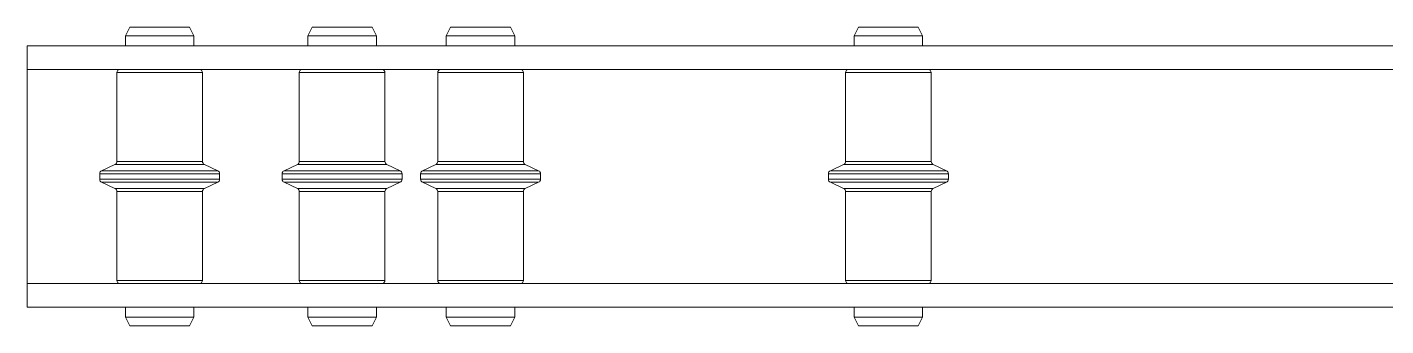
# Model space of a CAD drawing. Header units: feet. Extents: x -21 to 5170, y -254 to 1413.
# Drawn here: x 1825.5 to 1831.92, y 56.21 to 57.62 of the extents above; entities that cross this region are included whole.
import ezdxf

# ---------------------------------------------------------------- set-up
doc = ezdxf.new("R2010")
doc.units = ezdxf.units.FT
doc.header["$MEASUREMENT"] = 0
doc.layers.add('ATI CENTER SUPPORT', color=7, linetype='Continuous')

msp = doc.modelspace()

# ---------------------------------------------------------------- linework, layer by layer
at = {"layer": 'ATI CENTER SUPPORT', "color": 8, "linetype": 'Continuous', "lineweight": 15}
for p, q in [((1825.98098, 57.62449), (1825.96042, 57.58437)), ((1825.98098, 57.62449), (1826.2638, 57.62449)), ((1826.28436, 57.58438), (1826.2638, 57.62449)), ((1826.84343, 57.62449), (1826.82287, 57.58438)), ((1826.84343, 57.62449), (1827.12625, 57.62449)), ((1827.14681, 57.58438), (1827.12625, 57.62449)), ((1827.4979, 57.62449), (1827.47734, 57.58438)), ((1827.4979, 57.62449), (1827.78072, 57.6245)), ((1827.80128, 57.58438), (1827.78072, 57.6245)), ((1829.42629, 57.62451), (1829.40573, 57.58439)), ((1829.42629, 57.62451), (1829.70911, 57.62451)), ((1829.72967, 57.5844), (1829.70911, 57.62451)), ((1825.96042, 57.58437), (1826.28436, 57.58438)), ((1825.96042, 57.58437), (1825.96042, 57.53658)), ((1826.28436, 57.53658), (1826.28436, 57.58438)), ((1826.82287, 57.58438), (1826.82287, 57.53658)), ((1826.82287, 57.58438), (1827.14681, 57.58438)), ((1827.14681, 57.53658), (1827.14681, 57.58438)), ((1827.47734, 57.58438), (1827.47734, 57.53659)), ((1827.47734, 57.58438), (1827.80128, 57.58438)), ((1827.80128, 57.53659), (1827.80128, 57.58438)), ((1829.40573, 57.58439), (1829.72967, 57.5844)), ((1829.40573, 57.58439), (1829.40573, 57.5366)), ((1829.72967, 57.5366), (1829.72967, 57.5844)), ((1845.90629, 57.5367), (1825.49583, 57.53658)), ((1845.90629, 57.42534), (1825.49583, 57.42522)), ((1826.32485, 57.4098), (1825.91993, 57.40979)), ((1825.91993, 57.40979), (1825.91993, 56.98983)), ((1826.32486, 56.98983), (1826.32485, 57.4098)), ((1826.78237, 57.4098), (1826.78238, 56.98983)), ((1827.1873, 57.4098), (1826.78237, 57.4098)), ((1827.1873, 56.98984), (1827.1873, 57.4098)), ((1827.84178, 57.40981), (1827.43685, 57.4098)), ((1827.43685, 57.4098), (1827.43685, 56.98984)), ((1827.84178, 56.98984), (1827.84178, 57.40981)), ((1829.77017, 57.40982), (1829.36524, 57.40981)), ((1829.36524, 57.40981), (1829.36524, 56.98985)), ((1829.77017, 56.98985), (1829.77017, 57.40982)), ((1825.91993, 56.98983), (1826.32486, 56.98983)), ((1826.78238, 56.98983), (1827.1873, 56.98984)), ((1827.43685, 56.98984), (1827.84178, 56.98984)), ((1829.36524, 56.98985), (1829.77017, 56.98985)), ((1825.83895, 56.93201), (1826.40584, 56.93202)), ((1825.83895, 56.93201), (1825.83895, 56.90611)), ((1825.91085, 56.97557), (1825.84803, 56.94628)), ((1825.84803, 56.94628), (1826.39676, 56.94628)), ((1826.33394, 56.97557), (1825.91085, 56.97557)), ((1826.39676, 56.94628), (1826.33394, 56.97557)), ((1826.40584, 56.90612), (1826.40584, 56.93202)), ((1826.70139, 56.93202), (1826.70139, 56.90612)), ((1826.70139, 56.93202), (1827.26829, 56.93202)), ((1826.77329, 56.97557), (1826.71048, 56.94628)), ((1826.71048, 56.94628), (1827.2592, 56.94628)), ((1827.19639, 56.97557), (1826.77329, 56.97557)), ((1827.2592, 56.94628), (1827.19639, 56.97557)), ((1827.26829, 56.90612), (1827.26829, 56.93202)), ((1827.35587, 56.93202), (1827.92276, 56.93203)), ((1827.35587, 56.93202), (1827.35587, 56.90612)), ((1827.42777, 56.97558), (1827.36495, 56.94628)), ((1827.36495, 56.94628), (1827.91368, 56.94629)), ((1827.85086, 56.97558), (1827.42777, 56.97558)), ((1827.91368, 56.94629), (1827.85086, 56.97558)), ((1827.92276, 56.90613), (1827.92276, 56.93203)), ((1829.28426, 56.93203), (1829.85115, 56.93204)), ((1829.28426, 56.93203), (1829.28426, 56.90613)), ((1829.35616, 56.97559), (1829.29335, 56.9463)), ((1829.29335, 56.9463), (1829.84207, 56.9463)), ((1829.77925, 56.97559), (1829.35616, 56.97559)), ((1829.84207, 56.9463), (1829.77925, 56.97559)), ((1829.85115, 56.90614), (1829.85115, 56.93204)), ((1825.83895, 56.90611), (1826.40584, 56.90612)), ((1825.84803, 56.89185), (1826.39676, 56.89186)), ((1825.84803, 56.89185), (1825.91085, 56.86256)), ((1825.91085, 56.86256), (1826.33394, 56.86257)), ((1826.33394, 56.86257), (1826.39676, 56.89186)), ((1826.70139, 56.90612), (1827.26829, 56.90612)), ((1826.71048, 56.89186), (1826.77329, 56.86257)), ((1826.71048, 56.89186), (1827.2592, 56.89186)), ((1826.77329, 56.86257), (1827.19639, 56.86257)), ((1827.19639, 56.86257), (1827.2592, 56.89186)), ((1827.35587, 56.90612), (1827.92276, 56.90613)), ((1827.36495, 56.89186), (1827.42777, 56.86257)), ((1827.36495, 56.89186), (1827.91368, 56.89186)), ((1827.42777, 56.86257), (1827.85086, 56.86257)), ((1827.85086, 56.86257), (1827.91368, 56.89186)), ((1829.28426, 56.90613), (1829.85115, 56.90614)), ((1829.29335, 56.89187), (1829.84207, 56.89188)), ((1829.29335, 56.89187), (1829.35616, 56.86258)), ((1829.35616, 56.86258), (1829.77925, 56.86259)), ((1829.77925, 56.86259), (1829.84207, 56.89188)), ((1825.91993, 56.8483), (1825.91993, 56.42834)), ((1826.32486, 56.8483), (1825.91993, 56.8483)), ((1826.32486, 56.42834), (1826.32486, 56.8483)), ((1826.78238, 56.84831), (1826.78238, 56.42834)), ((1827.18731, 56.84831), (1826.78238, 56.84831)), ((1827.18731, 56.42834), (1827.18731, 56.84831)), ((1827.43685, 56.84831), (1827.43685, 56.42834)), ((1827.84178, 56.84831), (1827.43685, 56.84831)), ((1827.84178, 56.42835), (1827.84178, 56.84831)), ((1829.36524, 56.84832), (1829.36525, 56.42836)), ((1829.77017, 56.84832), (1829.36524, 56.84832)), ((1829.77017, 56.42836), (1829.77017, 56.84832)), ((1845.90629, 56.41303), (1825.49583, 56.41291)), ((1825.91993, 56.42834), (1826.32486, 56.42834)), ((1826.78238, 56.42834), (1827.18731, 56.42834)), ((1827.43685, 56.42834), (1827.84178, 56.42835)), ((1829.36525, 56.42836), (1829.77017, 56.42836)), ((1845.90629, 56.30167), (1825.49583, 56.30155)), ((1825.96043, 56.30155), (1825.96043, 56.25376)), ((1826.28437, 56.25376), (1826.28437, 56.30156)), ((1826.82288, 56.30156), (1826.82288, 56.25376)), ((1827.14681, 56.25376), (1827.14681, 56.30156)), ((1827.47735, 56.30156), (1827.47735, 56.25377)), ((1827.80129, 56.25377), (1827.80129, 56.30156)), ((1829.40574, 56.30157), (1829.40574, 56.25378)), ((1829.72968, 56.25378), (1829.72968, 56.30158)), ((1825.96043, 56.25376), (1825.98099, 56.21364)), ((1825.96043, 56.25376), (1826.28437, 56.25376)), ((1825.98099, 56.21364), (1826.26381, 56.21365)), ((1826.26381, 56.21365), (1826.28437, 56.25376)), ((1826.82288, 56.25376), (1826.84344, 56.21365)), ((1826.82288, 56.25376), (1827.14681, 56.25376)), ((1826.84344, 56.21365), (1827.12625, 56.21365)), ((1827.12625, 56.21365), (1827.14681, 56.25376)), ((1827.47735, 56.25377), (1827.49791, 56.21365)), ((1827.47735, 56.25377), (1827.80129, 56.25377)), ((1827.49791, 56.21365), (1827.78073, 56.21365)), ((1827.78073, 56.21365), (1827.80129, 56.25377)), ((1829.40574, 56.25378), (1829.4263, 56.21366)), ((1829.40574, 56.25378), (1829.72968, 56.25378)), ((1829.4263, 56.21366), (1829.70912, 56.21367)), ((1829.70912, 56.21367), (1829.72968, 56.25378))]:
    msp.add_line(p, q, dxfattribs=at)
at = {"layer": 'ATI CENTER SUPPORT', "color": 8, "linetype": 'Continuous', "lineweight": 15, "flags": 128}
msp.add_lwpolyline([(1825.49583, 56.30155), (1825.49583, 57.53658)], dxfattribs=at)
at = {"layer": 'ATI CENTER SUPPORT', "color": 8, "linetype": 'Continuous', "lineweight": 15}
for centre, radius, start, end in [((1825.93536, 57.40979), 0.01543, 90.000338, 180.000338), ((1826.30943, 57.4098), 0.01543, 0.000338, 90.000338), ((1826.7978, 57.4098), 0.01543, 90.000338, 180.000338), ((1827.17187, 57.4098), 0.01543, 0.000338, 90.000338), ((1827.45228, 57.4098), 0.01543, 90.000338, 180.000338), ((1827.82635, 57.40981), 0.01543, 0.000338, 90.000338), ((1829.38067, 57.40981), 0.01543, 90.000338, 180.000338), ((1829.75474, 57.40982), 0.01543, 0.000338, 90.000338), ((1825.90419, 56.98983), 0.01574, 295.000338, 0.000338), ((1826.34059, 56.98983), 0.01574, 180.000338, 245.000338), ((1826.76664, 56.98983), 0.01574, 295.000338, 0.000338), ((1827.20304, 56.98984), 0.01574, 180.000338, 245.000338), ((1827.42112, 56.98984), 0.01574, 295.000338, 0.000338), ((1827.85751, 56.98984), 0.01574, 180.000338, 245.000338), ((1829.34951, 56.98985), 0.01574, 295.000338, 0.000338), ((1829.7859, 56.98985), 0.01574, 180.000338, 245.000338), ((1825.85468, 56.93201), 0.01574, 115.000338, 180.000338), ((1826.39011, 56.93202), 0.01574, 0.000338, 65.000338), ((1826.71713, 56.93202), 0.01574, 115.000338, 180.000338), ((1827.25255, 56.93202), 0.01574, 0.000338, 65.000338), ((1827.3716, 56.93202), 0.01574, 115.000338, 180.000338), ((1827.90703, 56.93203), 0.01574, 0.000338, 65.000338), ((1829.29999, 56.93203), 0.01574, 115.000338, 180.000338), ((1829.83542, 56.93204), 0.01574, 0.000338, 65.000338), ((1825.85468, 56.90611), 0.01574, 180.000338, 245.000338), ((1825.9042, 56.8483), 0.01574, 0.000338, 65.000338), ((1826.34059, 56.8483), 0.01574, 115.000338, 180.000338), ((1826.39011, 56.90612), 0.01574, 295.000338, 0.000338), ((1826.71713, 56.90612), 0.01574, 180.000338, 245.000338), ((1826.76664, 56.84831), 0.01574, 0.000338, 65.000338), ((1827.20304, 56.84831), 0.01574, 115.000338, 180.000338), ((1827.25255, 56.90612), 0.01574, 295.000338, 0.000338), ((1827.3716, 56.90612), 0.01574, 180.000338, 245.000338), ((1827.42112, 56.84831), 0.01574, 0.000338, 65.000338), ((1827.85751, 56.84831), 0.01574, 115.000338, 180.000338), ((1827.90703, 56.90613), 0.01574, 295.000338, 0.000338), ((1829.29999, 56.90613), 0.01574, 180.000338, 245.000338), ((1829.34951, 56.84832), 0.01574, 0.000338, 65.000338), ((1829.78591, 56.84832), 0.01574, 115.000338, 180.000338), ((1829.83542, 56.90614), 0.01574, 295.000338, 0.000338), ((1825.93536, 56.42834), 0.01543, 180.000338, 270.000338), ((1826.30943, 56.42834), 0.01543, 270.000338, 0.000338), ((1826.79781, 56.42834), 0.01543, 180.000338, 270.000338), ((1827.17188, 56.42834), 0.01543, 270.000338, 0.000338), ((1827.45228, 56.42834), 0.01543, 180.000338, 270.000338), ((1827.82635, 56.42835), 0.01543, 270.000338, 0.000338), ((1829.38067, 56.42836), 0.01543, 180.000338, 270.000338), ((1829.75474, 56.42836), 0.01543, 270.000338, 0.000338)]:
    msp.add_arc(centre, radius, start, end, dxfattribs=at)

doc.saveas('drawing.dxf')
